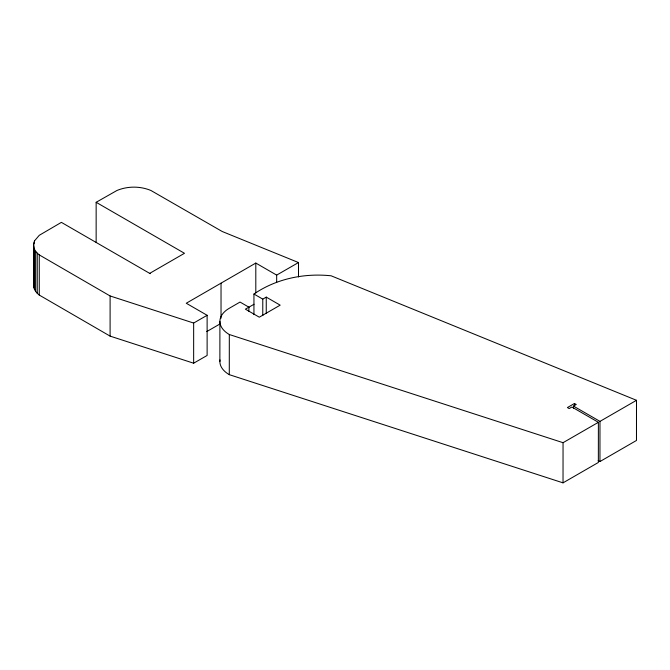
<?xml version="1.0" encoding="UTF-8"?>
<svg xmlns="http://www.w3.org/2000/svg" width="670" height="670" viewBox="0 0 670 670"><rect width="100%" height="100%" fill="white"/><g stroke="black" fill="none" stroke-linecap="round" stroke-linejoin="round"><path stroke-width="1" d="M298.493 276.961L298.493 262.548L276.668 275.102L255.806 263.059L186.26 303.25L207.122 315.294L207.122 355.452L193.647 363.207L110.098 336.122L39.262 295.06C36.172 292.723 33.55 289.289 33.5 285.269L33.508 245.111L34.455 240.94L39.27 235.304L61.38 222.365L150.222 273.678M33.735 287.371L33.743 243.009M34.446 289.432L34.455 249.273L33.508 245.111M34.455 243.001L34.455 240.94M35.619 291.425L35.627 251.267L34.455 249.273M37.235 293.309L37.244 253.159L35.627 251.267M39.262 295.06L39.27 254.902L37.244 253.159M96.145 242.456L96.153 202.298L116.965 190.473C127.668 186.034 140.198 186.034 150.901 190.473L222.247 231.519L298.493 262.548M110.098 336.122L110.106 295.964L39.27 254.902M193.647 363.207L193.655 323.049L207.122 315.294M219.877 361.532L219.902 321.382M221.033 318.208L221.033 283.201M573.478 408.156L573.478 406.095L576.242 404.496L574.475 403.474L567.415 407.553L569.182 408.574L571.887 407.008L598.385 422.309L598.36 462.468L563.026 482.852L229.291 374.664L229.316 334.514A32.177 18.576 0 0 1 229.333 308.25L240.036 302.061L248.872 307.161L248.872 311.282M253.938 314.624L253.947 294.029C276.4 278.67 304.297 272.983 331.131 275.797L636.5 400.3L636.475 440.458L599.952 461.546L598.184 460.524M255.806 292.916L255.806 263.059M262.774 315.603L262.782 299.13L266.258 297.12L280.169 305.151L259.307 317.195L245.396 309.172L248.872 307.161M266.25 313.594L266.258 297.12M276.668 282.313L276.668 275.102M563.026 482.852L563.051 442.694L598.385 422.309M574.475 406.564L574.475 403.474M599.952 461.546L599.977 421.388L636.5 400.3M33.5 285.269L33.735 283.167M248.671 307.346L254.022 304.247M149.703 273.368L184.476 253.293L96.153 202.298M206.762 331.583L220.137 323.87M229.316 334.514L563.051 442.694M110.106 295.964L193.655 323.049M573.478 406.095L599.977 421.388M253.947 294.029L262.782 299.13M229.291 374.664A32.177 18.576 0 0 1 220.003 359.916"/></g></svg>
